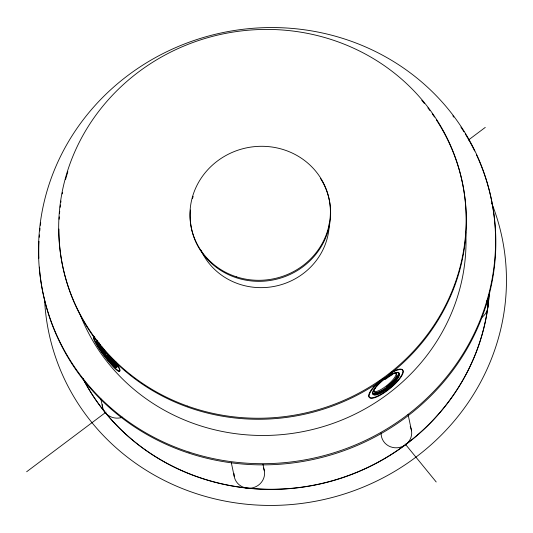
<?xml version="1.0" encoding="UTF-8"?>
<svg xmlns="http://www.w3.org/2000/svg" width="533" height="533" viewBox="0 0 533 533"><rect width="100%" height="100%" fill="white"/><g stroke="black" fill="none" stroke-linecap="round" stroke-linejoin="round"><path stroke-width="0.8" d="M26.65 471.752L106.06 412.122M468.407 140.059L485.27 127.4M405.193 443.989L436.201 481.972M408.091 414.547L411.543 430.791M262.962 464.303L264.348 470.799M231.315 462.717L234.247 476.522M100.797 398.691L102.642 407.399M489.167 294.589A214.706 203.966 -12 0 1 316.602 484.737A214.706 203.966 -12 0 1 82.941 378.603M410.203 426.647A15.317 14.551 -12 0 1 399.497 447.454A15.317 14.551 -12 0 1 381.148 432.929M486.882 300.326A15.317 14.551 -12 0 1 481.952 317.342M122.65 417.179A15.317 14.551 -12 0 1 102.203 404.614M263.522 468.034A15.317 14.551 -12 0 1 251.936 487.975A15.317 14.551 -12 0 1 234.014 473.557M489.141 294.443A214.706 203.966 -12 0 1 316.569 484.59A214.706 203.966 -12 0 1 82.908 378.457M491.752 203.266A231.542 219.956 -12 0 1 321.066 500.134A231.542 219.956 -12 0 1 44.532 298.18M116.167 362.12A21.547 2.951 53.1 0 1 110.891 363.486A21.547 2.951 53.1 0 1 93.948 336.616M114.109 360.275A16.756 2.299 53.1 0 1 115.075 366.431A16.756 2.299 53.1 0 1 101.93 350.834A16.756 2.299 53.1 0 1 97.366 340.414M115.614 365.045A16.743 0.866 51.6 0 1 107.439 355.371M113.482 360.455A16.743 0.866 51.6 0 1 114.382 361.687M115.408 363.126A16.743 0.866 51.6 0 1 115.954 363.912M107.866 358.169A16.743 1.852 58.2 0 1 99.251 343.052M115.128 361.334A21.547 2.951 53.1 0 1 117.127 370.388A21.547 2.951 53.1 0 1 99.618 349.508A21.547 2.951 53.1 0 1 94.814 337.109M112.943 359.309A16.756 2.299 53.1 0 1 114.702 366.717A16.756 2.299 53.1 0 1 100.664 349.795A16.756 2.299 53.1 0 1 97.939 341.213M390.829 372.667A21.547 6.043 -39.2 0 1 399.977 377.704A21.547 6.043 -39.2 0 1 372.38 397.825A21.547 6.043 -39.2 0 1 379.809 380.702M397.904 372.52A16.743 3.258 -38.5 0 1 386.492 386.731M384.993 379.636A16.743 3.258 -38.5 0 1 392.221 374.772M386.858 388.297A16.743 4.89 -33.7 0 1 373.473 393.401M374.079 386.718A16.743 4.89 -33.7 0 1 384.699 378.057M388.41 374.699A21.547 6.043 -39.2 0 1 400.783 377.337A21.547 6.043 -39.2 0 1 372.147 398.244A21.547 6.043 -39.2 0 1 382.694 378.876M476.429 154.717A229.017 217.557 -12 0 1 322.438 457.281A229.017 217.557 -12 0 1 39.362 267.093M38.876 258.252A229.017 217.557 -12 0 1 39.002 241.342M39.235 237.312A229.017 217.557 -12 0 1 39.415 234.9M39.768 230.876A229.017 217.557 -12 0 1 40.022 228.464M40.401 225.252A229.017 217.557 -12 0 1 40.715 222.854M452.85 115.828A229.017 217.557 -12 0 1 453.836 117.127M460.892 127.087A229.017 217.557 -12 0 1 463.963 131.824M465.236 133.883A229.017 217.557 -12 0 1 474.65 150.992M436.294 119.752A204.172 193.959 -12 0 1 318.048 410.796A204.172 193.959 -12 0 1 58.89 229.037M59.143 219.236A204.172 193.959 -12 0 1 59.283 216.851M59.516 213.673A204.172 193.959 -12 0 1 59.729 211.288M60.149 207.324A204.172 193.959 -12 0 1 60.442 204.952M60.762 202.58A204.172 193.959 -12 0 1 60.995 201.008M62.208 193.919A204.172 193.959 -12 0 1 62.514 192.346M65.499 179.681A204.172 193.959 -12 0 1 67.851 171.726M421.77 100.311A204.172 193.959 -12 0 1 424.361 103.422M427.886 107.866A204.172 193.959 -12 0 1 429.838 110.458M432.21 113.736A204.172 193.959 -12 0 1 434.508 117.06M329.294 223.307A67.025 63.674 -12 0 1 275.414 286.161A67.025 63.674 -12 0 1 200.914 250.137M320.606 178.648A70.376 66.852 -12 0 1 276.234 279.279A70.376 66.852 -12 0 1 190.428 209.989M192.493 198.589A70.376 66.852 -12 0 1 193.146 196.364M115.814 363.779A14.364 1.972 53.1 0 1 102.183 347.083M117 366.824A16.756 2.299 53.1 0 1 105.201 354.212A16.756 2.299 53.1 0 1 97.273 340.221M116.947 363.979A16.756 2.299 53.1 0 1 117.633 365.865M116.234 364.439A14.364 1.972 53.1 0 1 107.613 356.817A14.364 1.972 53.1 0 1 98.705 342.379M395.966 373.24A14.364 4.031 -39.2 0 1 387.304 385.152A14.364 4.031 -39.2 0 1 373.806 391.389M398.271 372.241A16.756 4.704 -39.2 0 1 389.51 385.679A16.756 4.704 -39.2 0 1 372.953 393.96M389.81 375.152A14.364 4.031 -39.2 0 1 395.792 377.67A14.364 4.031 -39.2 0 1 380.315 391.155A14.364 4.031 -39.2 0 1 375.385 387.724M376.711 385.912A14.364 4.031 -39.2 0 1 378.41 383.973M385.512 377.837A14.364 4.031 -39.2 0 1 386.572 377.104M465.755 232.035A199.389 189.415 -12 0 1 306.768 430.831A199.389 189.415 -12 0 1 80.223 314.643M381.262 392.335A16.756 4.704 -39.2 0 0 398.97 373.12A16.756 4.704 -39.2 0 0 377.317 385.059A16.756 4.704 -39.2 0 0 381.262 392.335M381.548 392.694A16.756 4.704 -39.2 0 0 399.264 373.473A16.756 4.704 -39.2 0 0 377.611 385.412A16.756 4.704 -39.2 0 0 381.548 392.694M189.035 452.104A229.017 217.557 -12 0 0 492.086 203.133A229.017 217.557 -12 0 0 120.025 81.642A229.017 217.557 -12 0 0 189.035 452.104M187.509 406.086A204.172 193.959 -12 0 0 463.957 191.327A204.172 193.959 -12 0 0 135.775 74.094A204.172 193.959 -12 0 0 187.509 406.086M236.292 276.78A70.376 66.852 -12 0 0 329.314 200.161A70.376 66.852 -12 0 0 214.926 162.971A70.376 66.852 -12 0 0 236.292 276.78"/></g></svg>
